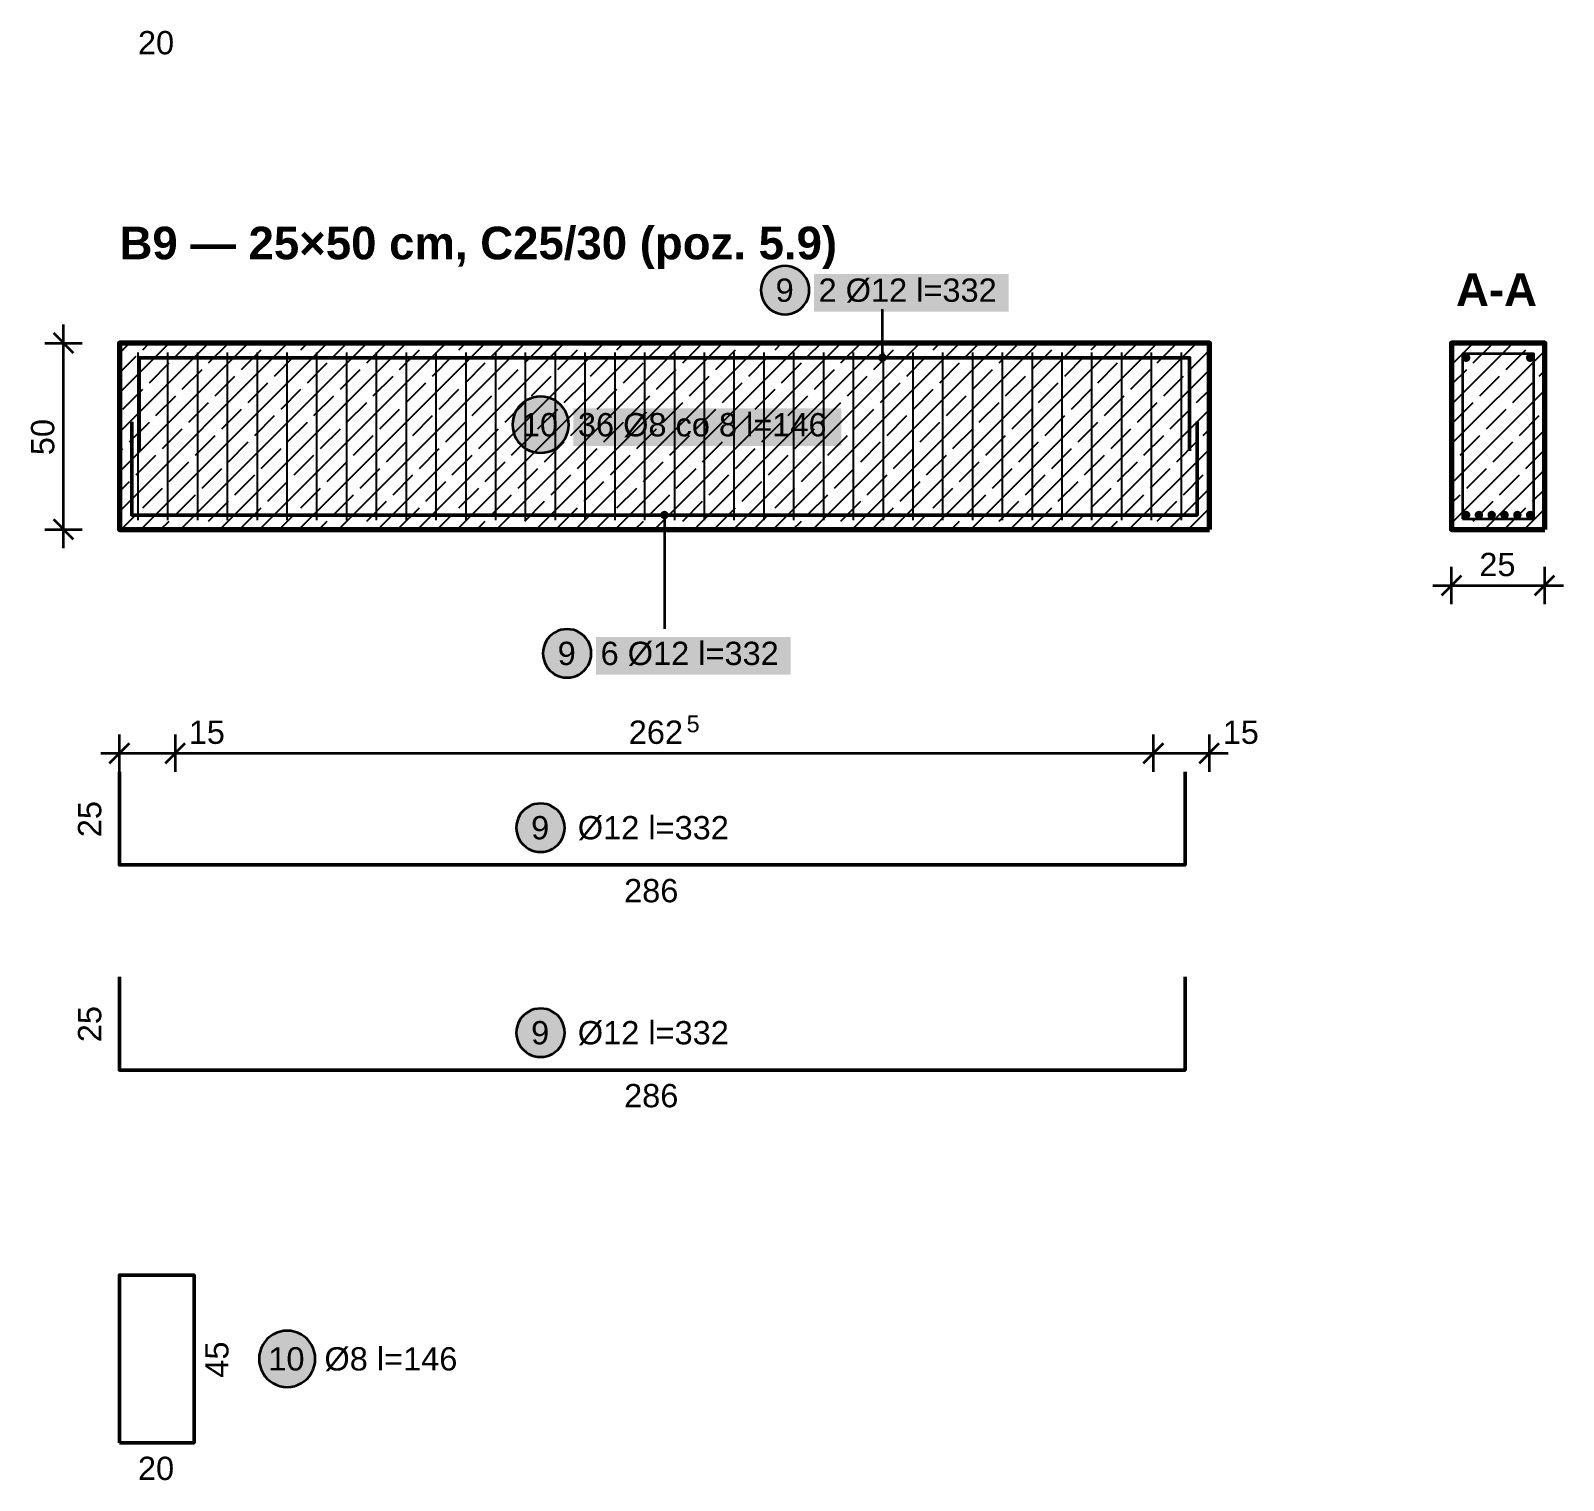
# Model space of a CAD drawing. Header units: metres. Extents: x 0.1 to 16.6, y -16.3 to -0.1.
# Drawn here: x 0.062 to 4.175, y -12.376 to -8.487 of the extents above; entities that cross this region are included whole.
import ezdxf

# ---------------------------------------------------------------- set-up
doc = ezdxf.new("R2010")
doc.units = ezdxf.units.M
for name, color, linetype, lineweight in [('A-KRESKOWANIE', 8, 'Continuous', 18), ('A-MASKA', 7, 'Continuous', 18), ('A-OPISY', 2, 'Continuous', 25), ('K-KONSTR', 7, 'Continuous', 50), ('K-WYMIARY', 1, 'Continuous', 25), ('K-ZBROJENIE', 1, 'Continuous', 100), ('K-ZBROJENIE-OPIS', 2, 'Continuous', 25)]:
    doc.layers.add(name, color=color, linetype=linetype, lineweight=lineweight)
doc.styles.add('PL_ARIAL', font='arial.ttf')
doc.styles.add('PL_ARIAL_B', font='arialbd.ttf')

msp = doc.modelspace()

# ---------------------------------------------------------------- hatches: boundary and pattern name
at = {"layer": 'A-MASKA', "true_color": 0xffffff}
for points in [[(2.1637, -9.2402), (2.6863, -9.2402), (2.6863, -9.139), (2.1637, -9.139)], [(1.5178, -9.6012), (2.2372, -9.6012), (2.2372, -9.5), (1.5178, -9.5)], [(1.5787, -10.2147), (2.1013, -10.2147), (2.1013, -10.1135), (1.5787, -10.1135)]]:
    msp.add_hatch(color=7, dxfattribs=at).paths.add_polyline_path(points)
at = {"layer": 'K-ZBROJENIE', "true_color": 0x000000}
for points in [[(3.9252, -9.364), (3.9252, -9.3651), (3.925, -9.3662), (3.9248, -9.3673), (3.9244, -9.3683), (3.9239, -9.3693), (3.9234, -9.3703), (3.9227, -9.3711), (3.922, -9.372), (3.9211, -9.3727), (3.9203, -9.3734), (3.9193, -9.3739), (3.9183, -9.3744), (3.9173, -9.3748), (3.9162, -9.375), (3.9151, -9.3752), (3.914, -9.3752), (3.9129, -9.3752), (3.9118, -9.375), (3.9107, -9.3748), (3.9097, -9.3744), (3.9087, -9.3739), (3.9077, -9.3734), (3.9069, -9.3727), (3.906, -9.372), (3.9053, -9.3711), (3.9046, -9.3703), (3.9041, -9.3693), (3.9036, -9.3683), (3.9032, -9.3673), (3.903, -9.3662), (3.9028, -9.3651), (3.9027, -9.364), (3.9028, -9.3629), (3.903, -9.3618), (3.9032, -9.3607), (3.9036, -9.3597), (3.9041, -9.3587), (3.9046, -9.3577), (3.9053, -9.3569), (3.906, -9.356), (3.9069, -9.3553), (3.9077, -9.3546), (3.9087, -9.3541), (3.9097, -9.3536), (3.9107, -9.3532), (3.9118, -9.353), (3.9129, -9.3528), (3.914, -9.3527), (3.9151, -9.3528), (3.9162, -9.353), (3.9173, -9.3532), (3.9183, -9.3536), (3.9193, -9.3541), (3.9203, -9.3546), (3.9211, -9.3553), (3.922, -9.356), (3.9227, -9.3569), (3.9234, -9.3577), (3.9239, -9.3587), (3.9244, -9.3597), (3.9248, -9.3607), (3.925, -9.3618), (3.9252, -9.3629)], [(4.0972, -9.364), (4.0972, -9.3651), (4.097, -9.3662), (4.0968, -9.3673), (4.0964, -9.3683), (4.0959, -9.3693), (4.0954, -9.3703), (4.0947, -9.3711), (4.094, -9.372), (4.0931, -9.3727), (4.0923, -9.3734), (4.0913, -9.3739), (4.0903, -9.3744), (4.0893, -9.3748), (4.0882, -9.375), (4.0871, -9.3752), (4.086, -9.3752), (4.0849, -9.3752), (4.0838, -9.375), (4.0827, -9.3748), (4.0817, -9.3744), (4.0807, -9.3739), (4.0797, -9.3734), (4.0789, -9.3727), (4.078, -9.372), (4.0773, -9.3711), (4.0766, -9.3703), (4.0761, -9.3693), (4.0756, -9.3683), (4.0752, -9.3673), (4.075, -9.3662), (4.0748, -9.3651), (4.0747, -9.364), (4.0748, -9.3629), (4.075, -9.3618), (4.0752, -9.3607), (4.0756, -9.3597), (4.0761, -9.3587), (4.0766, -9.3577), (4.0773, -9.3569), (4.078, -9.356), (4.0789, -9.3553), (4.0797, -9.3546), (4.0807, -9.3541), (4.0817, -9.3536), (4.0827, -9.3532), (4.0838, -9.353), (4.0849, -9.3528), (4.086, -9.3527), (4.0871, -9.3528), (4.0882, -9.353), (4.0893, -9.3532), (4.0903, -9.3536), (4.0913, -9.3541), (4.0923, -9.3546), (4.0931, -9.3553), (4.094, -9.356), (4.0947, -9.3569), (4.0954, -9.3577), (4.0959, -9.3587), (4.0964, -9.3597), (4.0968, -9.3607), (4.097, -9.3618), (4.0972, -9.3629)], [(3.9252, -9.786), (3.9252, -9.7871), (3.925, -9.7882), (3.9248, -9.7893), (3.9244, -9.7903), (3.9239, -9.7913), (3.9234, -9.7923), (3.9227, -9.7931), (3.922, -9.794), (3.9211, -9.7947), (3.9203, -9.7954), (3.9193, -9.7959), (3.9183, -9.7964), (3.9173, -9.7968), (3.9162, -9.797), (3.9151, -9.7972), (3.914, -9.7973), (3.9129, -9.7972), (3.9118, -9.797), (3.9107, -9.7968), (3.9097, -9.7964), (3.9087, -9.7959), (3.9077, -9.7954), (3.9069, -9.7947), (3.906, -9.794), (3.9053, -9.7931), (3.9046, -9.7923), (3.9041, -9.7913), (3.9036, -9.7903), (3.9032, -9.7893), (3.903, -9.7882), (3.9028, -9.7871), (3.9027, -9.786), (3.9028, -9.7849), (3.903, -9.7838), (3.9032, -9.7827), (3.9036, -9.7817), (3.9041, -9.7807), (3.9046, -9.7797), (3.9053, -9.7789), (3.906, -9.778), (3.9069, -9.7773), (3.9077, -9.7766), (3.9087, -9.7761), (3.9097, -9.7756), (3.9107, -9.7752), (3.9118, -9.775), (3.9129, -9.7748), (3.914, -9.7747), (3.9151, -9.7748), (3.9162, -9.775), (3.9173, -9.7752), (3.9183, -9.7756), (3.9193, -9.7761), (3.9203, -9.7766), (3.9211, -9.7773), (3.922, -9.778), (3.9227, -9.7789), (3.9234, -9.7797), (3.9239, -9.7807), (3.9244, -9.7817), (3.9248, -9.7827), (3.925, -9.7838), (3.9252, -9.7849)], [(3.9596, -9.786), (3.9596, -9.7871), (3.9594, -9.7882), (3.9592, -9.7893), (3.9588, -9.7903), (3.9583, -9.7913), (3.9578, -9.7923), (3.9571, -9.7931), (3.9564, -9.794), (3.9555, -9.7947), (3.9547, -9.7954), (3.9537, -9.7959), (3.9527, -9.7964), (3.9517, -9.7968), (3.9506, -9.797), (3.9495, -9.7972), (3.9484, -9.7973), (3.9473, -9.7972), (3.9462, -9.797), (3.9451, -9.7968), (3.9441, -9.7964), (3.9431, -9.7959), (3.9421, -9.7954), (3.9413, -9.7947), (3.9404, -9.794), (3.9397, -9.7931), (3.939, -9.7923), (3.9385, -9.7913), (3.938, -9.7903), (3.9376, -9.7893), (3.9374, -9.7882), (3.9372, -9.7871), (3.9371, -9.786), (3.9372, -9.7849), (3.9374, -9.7838), (3.9376, -9.7827), (3.938, -9.7817), (3.9385, -9.7807), (3.939, -9.7797), (3.9397, -9.7789), (3.9404, -9.778), (3.9413, -9.7773), (3.9421, -9.7766), (3.9431, -9.7761), (3.9441, -9.7756), (3.9451, -9.7752), (3.9462, -9.775), (3.9473, -9.7748), (3.9484, -9.7747), (3.9495, -9.7748), (3.9506, -9.775), (3.9517, -9.7752), (3.9527, -9.7756), (3.9537, -9.7761), (3.9547, -9.7766), (3.9555, -9.7773), (3.9564, -9.778), (3.9571, -9.7789), (3.9578, -9.7797), (3.9583, -9.7807), (3.9588, -9.7817), (3.9592, -9.7827), (3.9594, -9.7838), (3.9596, -9.7849)], [(3.994, -9.786), (3.994, -9.7871), (3.9938, -9.7882), (3.9936, -9.7893), (3.9932, -9.7903), (3.9927, -9.7913), (3.9922, -9.7923), (3.9915, -9.7931), (3.9908, -9.794), (3.9899, -9.7947), (3.9891, -9.7954), (3.9881, -9.7959), (3.9871, -9.7964), (3.9861, -9.7968), (3.985, -9.797), (3.9839, -9.7972), (3.9828, -9.7973), (3.9817, -9.7972), (3.9806, -9.797), (3.9795, -9.7968), (3.9785, -9.7964), (3.9775, -9.7959), (3.9765, -9.7954), (3.9757, -9.7947), (3.9748, -9.794), (3.9741, -9.7931), (3.9734, -9.7923), (3.9729, -9.7913), (3.9724, -9.7903), (3.972, -9.7893), (3.9718, -9.7882), (3.9716, -9.7871), (3.9715, -9.786), (3.9716, -9.7849), (3.9718, -9.7838), (3.972, -9.7827), (3.9724, -9.7817), (3.9729, -9.7807), (3.9734, -9.7797), (3.9741, -9.7789), (3.9748, -9.778), (3.9757, -9.7773), (3.9765, -9.7766), (3.9775, -9.7761), (3.9785, -9.7756), (3.9795, -9.7752), (3.9806, -9.775), (3.9817, -9.7748), (3.9828, -9.7747), (3.9839, -9.7748), (3.985, -9.775), (3.9861, -9.7752), (3.9871, -9.7756), (3.9881, -9.7761), (3.9891, -9.7766), (3.9899, -9.7773), (3.9908, -9.778), (3.9915, -9.7789), (3.9922, -9.7797), (3.9927, -9.7807), (3.9932, -9.7817), (3.9936, -9.7827), (3.9938, -9.7838), (3.994, -9.7849)], [(4.0285, -9.786), (4.0284, -9.7871), (4.0282, -9.7882), (4.028, -9.7893), (4.0276, -9.7903), (4.0271, -9.7913), (4.0266, -9.7923), (4.0259, -9.7931), (4.0252, -9.794), (4.0243, -9.7947), (4.0235, -9.7954), (4.0225, -9.7959), (4.0215, -9.7964), (4.0205, -9.7968), (4.0194, -9.797), (4.0183, -9.7972), (4.0172, -9.7973), (4.0161, -9.7972), (4.015, -9.797), (4.0139, -9.7968), (4.0129, -9.7964), (4.0119, -9.7959), (4.0109, -9.7954), (4.0101, -9.7947), (4.0092, -9.794), (4.0085, -9.7931), (4.0078, -9.7923), (4.0073, -9.7913), (4.0068, -9.7903), (4.0064, -9.7893), (4.0062, -9.7882), (4.006, -9.7871), (4.0059, -9.786), (4.006, -9.7849), (4.0062, -9.7838), (4.0064, -9.7827), (4.0068, -9.7817), (4.0073, -9.7807), (4.0078, -9.7797), (4.0085, -9.7789), (4.0092, -9.778), (4.0101, -9.7773), (4.0109, -9.7766), (4.0119, -9.7761), (4.0129, -9.7756), (4.0139, -9.7752), (4.015, -9.775), (4.0161, -9.7748), (4.0172, -9.7747), (4.0183, -9.7748), (4.0194, -9.775), (4.0205, -9.7752), (4.0215, -9.7756), (4.0225, -9.7761), (4.0235, -9.7766), (4.0243, -9.7773), (4.0252, -9.778), (4.0259, -9.7789), (4.0266, -9.7797), (4.0271, -9.7807), (4.0276, -9.7817), (4.028, -9.7827), (4.0282, -9.7838), (4.0284, -9.7849)], [(4.0629, -9.786), (4.0628, -9.7871), (4.0626, -9.7882), (4.0624, -9.7893), (4.062, -9.7903), (4.0615, -9.7913), (4.061, -9.7923), (4.0603, -9.7931), (4.0596, -9.794), (4.0587, -9.7947), (4.0579, -9.7954), (4.0569, -9.7959), (4.0559, -9.7964), (4.0549, -9.7968), (4.0538, -9.797), (4.0527, -9.7972), (4.0516, -9.7973), (4.0505, -9.7972), (4.0494, -9.797), (4.0483, -9.7968), (4.0473, -9.7964), (4.0463, -9.7959), (4.0453, -9.7954), (4.0445, -9.7947), (4.0436, -9.794), (4.0429, -9.7931), (4.0422, -9.7923), (4.0417, -9.7913), (4.0412, -9.7903), (4.0408, -9.7893), (4.0406, -9.7882), (4.0404, -9.7871), (4.0403, -9.786), (4.0404, -9.7849), (4.0406, -9.7838), (4.0408, -9.7827), (4.0412, -9.7817), (4.0417, -9.7807), (4.0422, -9.7797), (4.0429, -9.7789), (4.0436, -9.778), (4.0445, -9.7773), (4.0453, -9.7766), (4.0463, -9.7761), (4.0473, -9.7756), (4.0483, -9.7752), (4.0494, -9.775), (4.0505, -9.7748), (4.0516, -9.7747), (4.0527, -9.7748), (4.0538, -9.775), (4.0549, -9.7752), (4.0559, -9.7756), (4.0569, -9.7761), (4.0579, -9.7766), (4.0587, -9.7773), (4.0596, -9.778), (4.0603, -9.7789), (4.061, -9.7797), (4.0615, -9.7807), (4.062, -9.7817), (4.0624, -9.7827), (4.0626, -9.7838), (4.0628, -9.7849)], [(4.0972, -9.786), (4.0972, -9.7871), (4.097, -9.7882), (4.0968, -9.7893), (4.0964, -9.7903), (4.0959, -9.7913), (4.0954, -9.7923), (4.0947, -9.7931), (4.094, -9.794), (4.0931, -9.7947), (4.0923, -9.7954), (4.0913, -9.7959), (4.0903, -9.7964), (4.0893, -9.7968), (4.0882, -9.797), (4.0871, -9.7972), (4.086, -9.7973), (4.0849, -9.7972), (4.0838, -9.797), (4.0827, -9.7968), (4.0817, -9.7964), (4.0807, -9.7959), (4.0797, -9.7954), (4.0789, -9.7947), (4.078, -9.794), (4.0773, -9.7931), (4.0766, -9.7923), (4.0761, -9.7913), (4.0756, -9.7903), (4.0752, -9.7893), (4.075, -9.7882), (4.0748, -9.7871), (4.0747, -9.786), (4.0748, -9.7849), (4.075, -9.7838), (4.0752, -9.7827), (4.0756, -9.7817), (4.0761, -9.7807), (4.0766, -9.7797), (4.0773, -9.7789), (4.078, -9.778), (4.0789, -9.7773), (4.0797, -9.7766), (4.0807, -9.7761), (4.0817, -9.7756), (4.0827, -9.7752), (4.0838, -9.775), (4.0849, -9.7748), (4.086, -9.7747), (4.0871, -9.7748), (4.0882, -9.775), (4.0893, -9.7752), (4.0903, -9.7756), (4.0913, -9.7761), (4.0923, -9.7766), (4.0931, -9.7773), (4.094, -9.778), (4.0947, -9.7789), (4.0954, -9.7797), (4.0959, -9.7807), (4.0964, -9.7817), (4.0968, -9.7827), (4.097, -9.7838), (4.0972, -9.7849)]]:
    msp.add_hatch(color=7, dxfattribs=at).paths.add_polyline_path(points)
at = {"layer": 'K-ZBROJENIE-OPIS', "true_color": 0xffffff}
for points in [[(2.1512, -9.1827), (2.1507, -9.1743), (2.149, -9.1659), (2.1463, -9.1579), (2.1425, -9.1502), (2.1378, -9.1432), (2.1322, -9.1368), (2.1258, -9.1312), (2.1187, -9.1265), (2.1111, -9.1227), (2.1031, -9.12), (2.0947, -9.1183), (2.0862, -9.1177), (2.0778, -9.1183), (2.0694, -9.12), (2.0614, -9.1227), (2.0537, -9.1265), (2.0467, -9.1312), (2.0403, -9.1368), (2.0347, -9.1432), (2.03, -9.1502), (2.0262, -9.1579), (2.0235, -9.1659), (2.0218, -9.1743), (2.0212, -9.1827), (2.0218, -9.1912), (2.0235, -9.1996), (2.0262, -9.2076), (2.03, -9.2152), (2.0347, -9.2223), (2.0403, -9.2287), (2.0467, -9.2343), (2.0537, -9.239), (2.0614, -9.2428), (2.0694, -9.2455), (2.0778, -9.2472), (2.0862, -9.2477), (2.0947, -9.2472), (2.1031, -9.2455), (2.1111, -9.2428), (2.1187, -9.239), (2.1258, -9.2343), (2.1322, -9.2287), (2.1378, -9.2223), (2.1425, -9.2152), (2.1463, -9.2076), (2.149, -9.1996), (2.1507, -9.1912)], [(1.5058, -9.5437), (1.5052, -9.5339), (1.5032, -9.5242), (1.5001, -9.5148), (1.4957, -9.506), (1.4902, -9.4978), (1.4837, -9.4903), (1.4763, -9.4838), (1.468, -9.4783), (1.4592, -9.474), (1.4498, -9.4708), (1.4401, -9.4689), (1.4303, -9.4682), (1.4204, -9.4689), (1.4107, -9.4708), (1.4014, -9.474), (1.3925, -9.4783), (1.3843, -9.4838), (1.3769, -9.4903), (1.3704, -9.4978), (1.3649, -9.506), (1.3605, -9.5148), (1.3573, -9.5242), (1.3554, -9.5339), (1.3548, -9.5437), (1.3554, -9.5536), (1.3573, -9.5633), (1.3605, -9.5727), (1.3649, -9.5815), (1.3704, -9.5897), (1.3769, -9.5972), (1.3843, -9.6037), (1.3925, -9.6092), (1.4014, -9.6135), (1.4107, -9.6167), (1.4204, -9.6186), (1.4303, -9.6193), (1.4401, -9.6186), (1.4498, -9.6167), (1.4592, -9.6135), (1.468, -9.6092), (1.4763, -9.6037), (1.4837, -9.5972), (1.4902, -9.5897), (1.4957, -9.5815), (1.5001, -9.5727), (1.5032, -9.5633), (1.5052, -9.5536)], [(1.5662, -10.1572), (1.5657, -10.1488), (1.564, -10.1404), (1.5613, -10.1324), (1.5575, -10.1247), (1.5528, -10.1177), (1.5472, -10.1113), (1.5408, -10.1057), (1.5337, -10.101), (1.5261, -10.0972), (1.5181, -10.0945), (1.5097, -10.0928), (1.5012, -10.0922), (1.4928, -10.0928), (1.4844, -10.0945), (1.4764, -10.0972), (1.4687, -10.101), (1.4617, -10.1057), (1.4553, -10.1113), (1.4497, -10.1177), (1.445, -10.1247), (1.4412, -10.1324), (1.4385, -10.1404), (1.4368, -10.1488), (1.4362, -10.1572), (1.4368, -10.1657), (1.4385, -10.1741), (1.4412, -10.1821), (1.445, -10.1898), (1.4497, -10.1968), (1.4553, -10.2032), (1.4617, -10.2088), (1.4687, -10.2135), (1.4764, -10.2173), (1.4844, -10.22), (1.4928, -10.2217), (1.5012, -10.2222), (1.5097, -10.2217), (1.5181, -10.22), (1.5261, -10.2173), (1.5337, -10.2135), (1.5408, -10.2088), (1.5472, -10.2032), (1.5528, -10.1968), (1.5575, -10.1898), (1.5613, -10.1821), (1.564, -10.1741), (1.5657, -10.1657)], [(1.495, -10.625), (1.4944, -10.6165), (1.4928, -10.6082), (1.4901, -10.6001), (1.4863, -10.5925), (1.4816, -10.5854), (1.476, -10.579), (1.4696, -10.5734), (1.4625, -10.5687), (1.4549, -10.5649), (1.4468, -10.5622), (1.4385, -10.5606), (1.43, -10.56), (1.4215, -10.5606), (1.4132, -10.5622), (1.4051, -10.5649), (1.3975, -10.5687), (1.3904, -10.5734), (1.384, -10.579), (1.3784, -10.5854), (1.3737, -10.5925), (1.3699, -10.6001), (1.3672, -10.6082), (1.3656, -10.6165), (1.365, -10.625), (1.3656, -10.6335), (1.3672, -10.6418), (1.3699, -10.6499), (1.3737, -10.6575), (1.3784, -10.6646), (1.384, -10.671), (1.3904, -10.6766), (1.3975, -10.6813), (1.4051, -10.6851), (1.4132, -10.6878), (1.4215, -10.6894), (1.43, -10.69), (1.4385, -10.6894), (1.4468, -10.6878), (1.4549, -10.6851), (1.4625, -10.6813), (1.4696, -10.6766), (1.476, -10.671), (1.4816, -10.6646), (1.4863, -10.6575), (1.4901, -10.6499), (1.4928, -10.6418), (1.4944, -10.6335)], [(1.495, -11.175), (1.4944, -11.1665), (1.4928, -11.1582), (1.4901, -11.1501), (1.4863, -11.1425), (1.4816, -11.1354), (1.476, -11.129), (1.4696, -11.1234), (1.4625, -11.1187), (1.4549, -11.1149), (1.4468, -11.1122), (1.4385, -11.1106), (1.43, -11.11), (1.4215, -11.1106), (1.4132, -11.1122), (1.4051, -11.1149), (1.3975, -11.1187), (1.3904, -11.1234), (1.384, -11.129), (1.3784, -11.1354), (1.3737, -11.1425), (1.3699, -11.1501), (1.3672, -11.1582), (1.3656, -11.1665), (1.365, -11.175), (1.3656, -11.1835), (1.3672, -11.1918), (1.3699, -11.1999), (1.3737, -11.2075), (1.3784, -11.2146), (1.384, -11.221), (1.3904, -11.2266), (1.3975, -11.2313), (1.4051, -11.2351), (1.4132, -11.2378), (1.4215, -11.2394), (1.43, -11.24), (1.4385, -11.2394), (1.4468, -11.2378), (1.4549, -11.2351), (1.4625, -11.2313), (1.4696, -11.2266), (1.476, -11.221), (1.4816, -11.2146), (1.4863, -11.2075), (1.4901, -11.1999), (1.4928, -11.1918), (1.4944, -11.1835)], [(0.8255, -12.05), (0.8249, -12.0401), (0.8229, -12.0305), (0.8198, -12.0211), (0.8154, -12.0122), (0.8099, -12.004), (0.8034, -11.9966), (0.796, -11.9901), (0.7878, -11.9846), (0.7789, -11.9802), (0.7695, -11.9771), (0.7599, -11.9751), (0.75, -11.9745), (0.7401, -11.9751), (0.7305, -11.9771), (0.7211, -11.9802), (0.7122, -11.9846), (0.704, -11.9901), (0.6966, -11.9966), (0.6901, -12.004), (0.6846, -12.0122), (0.6802, -12.0211), (0.6771, -12.0305), (0.6751, -12.0401), (0.6745, -12.05), (0.6751, -12.0599), (0.6771, -12.0695), (0.6802, -12.0789), (0.6846, -12.0878), (0.6901, -12.096), (0.6966, -12.1034), (0.704, -12.1099), (0.7122, -12.1154), (0.7211, -12.1198), (0.7305, -12.1229), (0.7401, -12.1249), (0.75, -12.1255), (0.7599, -12.1249), (0.7695, -12.1229), (0.7789, -12.1198), (0.7878, -12.1154), (0.796, -12.1099), (0.8034, -12.1034), (0.8099, -12.096), (0.8154, -12.0878), (0.8198, -12.0789), (0.8229, -12.0695), (0.8249, -12.0599)]]:
    msp.add_hatch(color=7, dxfattribs=at).paths.add_polyline_path(points)
at = {"layer": 'K-ZBROJENIE-OPIS', "true_color": 0x000000}
for points in [[(2.3588, -9.364), (2.3584, -9.3611), (2.3572, -9.3584), (2.3555, -9.356), (2.3531, -9.3543), (2.3504, -9.3531), (2.3475, -9.3527), (2.3446, -9.3531), (2.3419, -9.3543), (2.3395, -9.356), (2.3378, -9.3584), (2.3366, -9.3611), (2.3363, -9.364), (2.3366, -9.3669), (2.3378, -9.3696), (2.3395, -9.372), (2.3419, -9.3737), (2.3446, -9.3749), (2.3475, -9.3752), (2.3504, -9.3749), (2.3531, -9.3737), (2.3555, -9.372), (2.3572, -9.3696), (2.3584, -9.3669)], [(1.7738, -9.786), (1.7734, -9.7831), (1.7722, -9.7804), (1.7705, -9.778), (1.7681, -9.7763), (1.7654, -9.7751), (1.7625, -9.7747), (1.7596, -9.7751), (1.7569, -9.7763), (1.7545, -9.778), (1.7528, -9.7804), (1.7516, -9.7831), (1.7513, -9.786), (1.7516, -9.7889), (1.7528, -9.7916), (1.7545, -9.794), (1.7569, -9.7957), (1.7596, -9.7969), (1.7625, -9.7973), (1.7654, -9.7969), (1.7681, -9.7957), (1.7705, -9.794), (1.7722, -9.7916), (1.7734, -9.7889)]]:
    msp.add_hatch(color=7, dxfattribs=at).paths.add_polyline_path(points)

# ---------------------------------------------------------------- linework, layer by layer
at = {"layer": 'A-KRESKOWANIE', "lineweight": 25, "ltscale": 0.025}
for points in [[(0.3, -9.7763), (0.7513, -9.325)], [(0.3, -9.6702), (0.6452, -9.325)], [(0.3, -9.5641), (0.5391, -9.325)], [(0.3, -9.4581), (0.4331, -9.325)], [(0.3, -9.352), (0.327, -9.325)], [(0.3573, -9.825), (0.8573, -9.325)], [(0.3624, -9.3426), (0.38, -9.325)], [(0.4508, -9.3603), (0.4861, -9.325)], [(0.4634, -9.825), (0.9634, -9.325)], [(0.5392, -9.378), (0.5922, -9.325)], [(0.5695, -9.825), (1.0695, -9.325)], [(0.6755, -9.825), (1.1755, -9.325)], [(0.7816, -9.825), (1.2816, -9.325)], [(0.7867, -9.3426), (0.8043, -9.325)], [(0.875, -9.3603), (0.9104, -9.325)], [(0.8877, -9.825), (1.3877, -9.325)], [(0.9634, -9.378), (1.0164, -9.325)], [(0.9937, -9.825), (1.4937, -9.325)], [(1.0998, -9.825), (1.5998, -9.325)], [(1.2059, -9.825), (1.7059, -9.325)], [(1.2109, -9.3426), (1.2286, -9.325)], [(1.2993, -9.3603), (1.3346, -9.325)], [(1.3119, -9.825), (1.8119, -9.325)], [(1.3877, -9.378), (1.4407, -9.325)], [(1.418, -9.825), (1.918, -9.325)], [(1.5241, -9.825), (2.0241, -9.325)], [(1.6301, -9.825), (2.1301, -9.325)], [(1.6352, -9.3426), (1.6528, -9.325)], [(1.7236, -9.3603), (1.7589, -9.325)], [(1.7362, -9.825), (2.2362, -9.325)], [(1.812, -9.378), (1.865, -9.325)], [(1.8423, -9.825), (2.3423, -9.325)], [(1.9483, -9.825), (2.4483, -9.325)], [(2.0544, -9.825), (2.5544, -9.325)], [(2.0594, -9.3426), (2.0771, -9.325)], [(2.1478, -9.3603), (2.1832, -9.325)], [(2.1605, -9.825), (2.6605, -9.325)], [(2.2362, -9.378), (2.2892, -9.325)], [(2.2665, -9.825), (2.7665, -9.325)], [(2.3726, -9.825), (2.8726, -9.325)], [(2.4787, -9.825), (2.9787, -9.325)], [(2.4837, -9.3426), (2.5014, -9.325)], [(2.5721, -9.3603), (2.6074, -9.325)], [(2.5847, -9.825), (3.0847, -9.325)], [(2.6605, -9.378), (2.7135, -9.325)], [(2.6908, -9.825), (3.1908, -9.325)], [(2.908, -9.3426), (2.9256, -9.325)], [(2.9964, -9.3603), (3.0317, -9.325)], [(3.0848, -9.378), (3.1378, -9.325)], [(3.875, -9.4893), (4.0393, -9.325)], [(3.875, -9.3833), (3.9333, -9.325)], [(3.875, -9.3302), (3.8802, -9.325)], [(3.9333, -9.378), (3.9863, -9.325)], [(0.3, -9.405), (0.3447, -9.3603)], [(0.3801, -9.431), (0.4331, -9.378)], [(0.6276, -9.3957), (0.6806, -9.3426)], [(0.7159, -9.4134), (0.769, -9.3603)], [(0.8043, -9.431), (0.8574, -9.378)], [(1.0518, -9.3957), (1.1049, -9.3426)], [(1.1402, -9.4134), (1.1932, -9.3603)], [(1.2286, -9.431), (1.2816, -9.378)], [(1.4761, -9.3957), (1.5291, -9.3426)], [(1.5645, -9.4134), (1.6175, -9.3603)], [(1.6529, -9.431), (1.7059, -9.378)], [(1.9003, -9.3957), (1.9534, -9.3426)], [(1.9887, -9.4134), (2.0418, -9.3603)], [(2.0771, -9.431), (2.1302, -9.378)], [(2.3246, -9.3957), (2.3776, -9.3426)], [(2.413, -9.4134), (2.466, -9.3603)], [(2.5014, -9.431), (2.5544, -9.378)], [(2.7489, -9.3957), (2.8019, -9.3426)], [(2.8373, -9.4134), (2.8903, -9.3603)], [(2.9257, -9.431), (2.9787, -9.378)], [(3.1731, -9.3957), (3.225, -9.3438)], [(3.875, -9.5954), (4.125, -9.3454)], [(4.0217, -9.3957), (4.0747, -9.3426)], [(0.4685, -9.4487), (0.5215, -9.3957)], [(0.5568, -9.4664), (0.6099, -9.4134)], [(0.8927, -9.4487), (0.9458, -9.3957)], [(0.9811, -9.4664), (1.0341, -9.4134)], [(1.317, -9.4487), (1.37, -9.3957)], [(1.4054, -9.4664), (1.4584, -9.4134)], [(1.7413, -9.4487), (1.7943, -9.3957)], [(1.8296, -9.4664), (1.8827, -9.4134)], [(2.1655, -9.4487), (2.2185, -9.3957)], [(2.2539, -9.4664), (2.3069, -9.4134)], [(2.5898, -9.4487), (2.6428, -9.3957)], [(2.6782, -9.4664), (2.7312, -9.4134)], [(2.7969, -9.825), (3.225, -9.3969)], [(3.014, -9.4487), (3.0671, -9.3957)], [(3.1024, -9.4664), (3.1555, -9.4134)], [(3.875, -9.4363), (3.9156, -9.3957)], [(3.951, -9.4664), (4.004, -9.4134)], [(4.1101, -9.4134), (4.125, -9.3984)], [(0.3094, -9.5017), (0.3624, -9.4487)], [(0.6452, -9.4841), (0.6983, -9.431)], [(0.7336, -9.5017), (0.7867, -9.4487)], [(1.0695, -9.4841), (1.1225, -9.431)], [(1.1579, -9.5017), (1.2109, -9.4487)], [(1.4938, -9.4841), (1.5468, -9.431)], [(1.5822, -9.5017), (1.6352, -9.4487)], [(1.918, -9.4841), (1.9711, -9.431)], [(2.0064, -9.5017), (2.0594, -9.4487)], [(2.3423, -9.4841), (2.3953, -9.431)], [(2.4307, -9.5017), (2.4837, -9.4487)], [(2.7666, -9.4841), (2.8196, -9.431)], [(2.8549, -9.5017), (2.908, -9.4487)], [(3.1908, -9.4841), (3.225, -9.4499)], [(3.875, -9.7015), (4.125, -9.4515)], [(4.0393, -9.4841), (4.0924, -9.431)], [(0.3977, -9.5194), (0.4508, -9.4664)], [(0.4861, -9.5371), (0.5392, -9.4841)], [(0.5745, -9.5548), (0.6276, -9.5017)], [(0.822, -9.5194), (0.875, -9.4664)], [(0.9104, -9.5371), (0.9634, -9.4841)], [(0.9988, -9.5548), (1.0518, -9.5017)], [(1.2463, -9.5194), (1.2993, -9.4664)], [(1.3347, -9.5371), (1.3877, -9.4841)], [(1.4231, -9.5548), (1.4761, -9.5017)], [(1.6705, -9.5194), (1.7236, -9.4664)], [(1.7589, -9.5371), (1.812, -9.4841)], [(1.8473, -9.5548), (1.9003, -9.5017)], [(2.0948, -9.5194), (2.1478, -9.4664)], [(2.1832, -9.5371), (2.2362, -9.4841)], [(2.2716, -9.5548), (2.3246, -9.5017)], [(2.5191, -9.5194), (2.5721, -9.4664)], [(2.6075, -9.5371), (2.6605, -9.4841)], [(2.6958, -9.5548), (2.7489, -9.5017)], [(2.9433, -9.5194), (2.9964, -9.4664)], [(3.0317, -9.5371), (3.0848, -9.4841)], [(3.1201, -9.5548), (3.1731, -9.5017)], [(3.8802, -9.5371), (3.9333, -9.4841)], [(3.9686, -9.5548), (4.0217, -9.5017)], [(0.327, -9.5901), (0.3801, -9.5371)], [(0.6629, -9.5725), (0.7159, -9.5194)], [(0.7513, -9.5901), (0.8043, -9.5371)], [(1.0872, -9.5725), (1.1402, -9.5194)], [(1.1756, -9.5901), (1.2286, -9.5371)], [(1.5114, -9.5725), (1.5645, -9.5194)], [(1.5998, -9.5901), (1.6529, -9.5371)], [(1.9357, -9.5725), (1.9887, -9.5194)], [(2.0241, -9.5901), (2.0771, -9.5371)], [(2.36, -9.5725), (2.413, -9.5194)], [(2.4484, -9.5901), (2.5014, -9.5371)], [(2.7842, -9.5725), (2.8373, -9.5194)], [(2.8726, -9.5901), (2.9257, -9.5371)], [(2.9029, -9.825), (3.225, -9.5029)], [(4.057, -9.5725), (4.1101, -9.5194)], [(0.4154, -9.6078), (0.4685, -9.5548)], [(0.5038, -9.6255), (0.5568, -9.5725)], [(0.8397, -9.6078), (0.8927, -9.5548)], [(0.9281, -9.6255), (0.9811, -9.5725)], [(1.264, -9.6078), (1.317, -9.5548)], [(1.3523, -9.6255), (1.4054, -9.5725)], [(1.6882, -9.6078), (1.7413, -9.5548)], [(1.7766, -9.6255), (1.8296, -9.5725)], [(2.1125, -9.6078), (2.1655, -9.5548)], [(2.2009, -9.6255), (2.2539, -9.5725)], [(2.5367, -9.6078), (2.5898, -9.5548)], [(2.6251, -9.6255), (2.6782, -9.5725)], [(2.961, -9.6078), (3.014, -9.5548)], [(3.0494, -9.6255), (3.1024, -9.5725)], [(3.2085, -9.5725), (3.225, -9.556)], [(3.875, -9.8075), (4.125, -9.5575)], [(3.8979, -9.6255), (3.951, -9.5725)], [(0.3, -9.6172), (0.3094, -9.6078)], [(0.5922, -9.6432), (0.6452, -9.5901)], [(0.6806, -9.6608), (0.7336, -9.6078)], [(1.0165, -9.6432), (1.0695, -9.5901)], [(1.1049, -9.6608), (1.1579, -9.6078)], [(1.4407, -9.6432), (1.4938, -9.5901)], [(1.5291, -9.6608), (1.5822, -9.6078)], [(1.865, -9.6432), (1.918, -9.5901)], [(1.9534, -9.6608), (2.0064, -9.6078)], [(2.2893, -9.6432), (2.3423, -9.5901)], [(2.3776, -9.6608), (2.4307, -9.6078)], [(2.7135, -9.6432), (2.7666, -9.5901)], [(2.8019, -9.6608), (2.8549, -9.6078)], [(3.009, -9.825), (3.225, -9.609)], [(3.1378, -9.6432), (3.1908, -9.5901)], [(3.9863, -9.6432), (4.0393, -9.5901)], [(4.0747, -9.6608), (4.125, -9.6105)], [(0.3447, -9.6785), (0.3977, -9.6255)], [(0.4331, -9.6962), (0.4861, -9.6432)], [(0.5215, -9.7139), (0.5745, -9.6608)], [(0.769, -9.6785), (0.822, -9.6255)], [(0.8574, -9.6962), (0.9104, -9.6432)], [(0.9458, -9.7139), (0.9988, -9.6608)], [(1.1932, -9.6785), (1.2463, -9.6255)], [(1.2816, -9.6962), (1.3347, -9.6432)], [(1.37, -9.7139), (1.4231, -9.6608)], [(1.6175, -9.6785), (1.6705, -9.6255)], [(1.7059, -9.6962), (1.7589, -9.6432)], [(1.7943, -9.7139), (1.8473, -9.6608)], [(2.0418, -9.6785), (2.0948, -9.6255)], [(2.1302, -9.6962), (2.1832, -9.6432)], [(2.2185, -9.7139), (2.2716, -9.6608)], [(2.466, -9.6785), (2.5191, -9.6255)], [(2.5544, -9.6962), (2.6075, -9.6432)], [(2.6428, -9.7139), (2.6958, -9.6608)], [(2.8903, -9.6785), (2.9433, -9.6255)], [(2.9787, -9.6962), (3.0317, -9.6432)], [(3.0671, -9.7139), (3.1201, -9.6608)], [(3.875, -9.6484), (3.8802, -9.6432)], [(3.9156, -9.7139), (3.9686, -9.6608)], [(3.9636, -9.825), (4.125, -9.6636)], [(0.3, -9.7232), (0.327, -9.6962)], [(0.6099, -9.7316), (0.6629, -9.6785)], [(0.6983, -9.7492), (0.7513, -9.6962)], [(1.0341, -9.7316), (1.0872, -9.6785)], [(1.1225, -9.7492), (1.1756, -9.6962)], [(1.4584, -9.7316), (1.5114, -9.6785)], [(1.5468, -9.7492), (1.5998, -9.6962)], [(1.8827, -9.7316), (1.9357, -9.6785)], [(1.9711, -9.7492), (2.0241, -9.6962)], [(2.3069, -9.7316), (2.36, -9.6785)], [(2.3953, -9.7492), (2.4484, -9.6962)], [(2.7312, -9.7316), (2.7842, -9.6785)], [(2.8196, -9.7492), (2.8726, -9.6962)], [(3.1555, -9.7316), (3.2085, -9.6785)], [(4.004, -9.7316), (4.057, -9.6785)], [(0.3624, -9.7669), (0.4154, -9.7139)], [(0.4508, -9.7846), (0.5038, -9.7316)], [(0.7867, -9.7669), (0.8397, -9.7139)], [(0.875, -9.7846), (0.9281, -9.7316)], [(1.2109, -9.7669), (1.264, -9.7139)], [(1.2993, -9.7846), (1.3523, -9.7316)], [(1.6352, -9.7669), (1.6882, -9.7139)], [(1.7236, -9.7846), (1.7766, -9.7316)], [(2.0594, -9.7669), (2.1125, -9.7139)], [(2.1478, -9.7846), (2.2009, -9.7316)], [(2.4837, -9.7669), (2.5367, -9.7139)], [(2.5721, -9.7846), (2.6251, -9.7316)], [(2.908, -9.7669), (2.961, -9.7139)], [(2.9964, -9.7846), (3.0494, -9.7316)], [(3.1151, -9.825), (3.225, -9.7151)], [(3.875, -9.7545), (3.8979, -9.7316)], [(4.0924, -9.7492), (4.125, -9.7166)], [(0.3043, -9.825), (0.3447, -9.7846)], [(0.5392, -9.8023), (0.5922, -9.7492)], [(0.6276, -9.8199), (0.6806, -9.7669)], [(0.7286, -9.825), (0.769, -9.7846)], [(0.9634, -9.8023), (1.0165, -9.7492)], [(1.0518, -9.8199), (1.1049, -9.7669)], [(1.1528, -9.825), (1.1932, -9.7846)], [(1.3877, -9.8023), (1.4407, -9.7492)], [(1.4761, -9.8199), (1.5291, -9.7669)], [(1.5771, -9.825), (1.6175, -9.7846)], [(1.812, -9.8023), (1.865, -9.7492)], [(1.9003, -9.8199), (1.9534, -9.7669)], [(2.0014, -9.825), (2.0418, -9.7846)], [(2.2362, -9.8023), (2.2893, -9.7492)], [(2.3246, -9.8199), (2.3776, -9.7669)], [(2.4256, -9.825), (2.466, -9.7846)], [(2.6605, -9.8023), (2.7135, -9.7492)], [(2.7489, -9.8199), (2.8019, -9.7669)], [(2.8499, -9.825), (2.8903, -9.7846)], [(3.0848, -9.8023), (3.1378, -9.7492)], [(3.1731, -9.8199), (3.225, -9.7681)], [(3.9333, -9.8023), (3.9863, -9.7492)], [(4.0217, -9.8199), (4.0747, -9.7669)], [(4.0696, -9.825), (4.125, -9.7696)], [(0.4104, -9.825), (0.4331, -9.8023)], [(0.5164, -9.825), (0.5215, -9.8199)], [(0.8346, -9.825), (0.8574, -9.8023)], [(0.9407, -9.825), (0.9458, -9.8199)], [(1.2589, -9.825), (1.2816, -9.8023)], [(1.365, -9.825), (1.37, -9.8199)], [(1.6832, -9.825), (1.7059, -9.8023)], [(1.7892, -9.825), (1.7943, -9.8199)], [(2.1074, -9.825), (2.1302, -9.8023)], [(2.2135, -9.825), (2.2185, -9.8199)], [(2.5317, -9.825), (2.5544, -9.8023)], [(2.6378, -9.825), (2.6428, -9.8199)], [(2.956, -9.825), (2.9787, -9.8023)], [(3.062, -9.825), (3.0671, -9.8199)], [(3.2211, -9.825), (3.225, -9.8211)], [(3.9105, -9.825), (3.9156, -9.8199)], [(4.1227, -9.825), (4.125, -9.8227)]]:
    msp.add_lwpolyline(points, dxfattribs=at)
at = {"layer": 'K-KONSTR', "lineweight": 70, "ltscale": 0.025}
for points in [[(3.225, -9.825), (3.225, -9.325), (0.3, -9.325), (0.3, -9.825)], [(4.125, -9.825), (4.125, -9.325), (3.875, -9.325), (3.875, -9.825)]]:
    msp.add_lwpolyline(points, close=True, dxfattribs=at)
at = {"layer": 'K-WYMIARY', "lineweight": 35, "ltscale": 0.025}
for points in [[(0.15, -9.875), (0.15, -9.275)], [(0.1, -9.325), (0.2, -9.325)], [(0.1765, -9.3515), (0.1235, -9.2985)], [(0.1, -9.825), (0.2, -9.825)], [(0.1765, -9.8515), (0.1235, -9.7985)], [(3.8485, -10.0015), (3.9015, -9.9485)], [(3.875, -10.025), (3.875, -9.925)], [(4.0985, -10.0015), (4.1515, -9.9485)], [(4.125, -10.025), (4.125, -9.925)], [(3.825, -9.975), (4.175, -9.975)], [(0.2735, -10.4515), (0.3265, -10.3985)], [(0.3, -10.475), (0.3, -10.375)], [(0.4235, -10.4515), (0.4765, -10.3985)], [(0.45, -10.475), (0.45, -10.375)], [(3.0485, -10.4515), (3.1015, -10.3985)], [(3.075, -10.475), (3.075, -10.375)], [(3.1985, -10.4515), (3.2515, -10.3985)], [(3.225, -10.475), (3.225, -10.375)], [(0.25, -10.425), (3.275, -10.425)]]:
    msp.add_lwpolyline(points, dxfattribs=at)
at = {"layer": 'K-ZBROJENIE', "lineweight": 25, "ltscale": 0.025}
for points in [[(0.35, -9.8), (0.35, -9.35)], [(0.43, -9.8), (0.43, -9.35)], [(0.51, -9.8), (0.51, -9.35)], [(0.59, -9.8), (0.59, -9.35)], [(0.67, -9.8), (0.67, -9.35)], [(0.75, -9.8), (0.75, -9.35)], [(0.83, -9.8), (0.83, -9.35)], [(0.91, -9.8), (0.91, -9.35)], [(0.99, -9.8), (0.99, -9.35)], [(1.07, -9.8), (1.07, -9.35)], [(1.15, -9.8), (1.15, -9.35)], [(1.23, -9.8), (1.23, -9.35)], [(1.31, -9.8), (1.31, -9.35)], [(1.39, -9.8), (1.39, -9.35)], [(1.47, -9.8), (1.47, -9.35)], [(1.55, -9.8), (1.55, -9.35)], [(1.63, -9.8), (1.63, -9.35)], [(1.71, -9.8), (1.71, -9.35)], [(1.79, -9.8), (1.79, -9.35)], [(1.87, -9.8), (1.87, -9.35)], [(1.95, -9.8), (1.95, -9.35)], [(2.03, -9.8), (2.03, -9.35)], [(2.11, -9.8), (2.11, -9.35)], [(2.19, -9.8), (2.19, -9.35)], [(2.27, -9.8), (2.27, -9.35)], [(2.35, -9.8), (2.35, -9.35)], [(2.43, -9.8), (2.43, -9.35)], [(2.51, -9.8), (2.51, -9.35)], [(2.59, -9.8), (2.59, -9.35)], [(2.67, -9.8), (2.67, -9.35)], [(2.75, -9.8), (2.75, -9.35)], [(2.83, -9.8), (2.83, -9.35)], [(2.91, -9.8), (2.91, -9.35)], [(2.99, -9.8), (2.99, -9.35)], [(3.07, -9.8), (3.07, -9.35)], [(3.15, -9.8), (3.15, -9.35)]]:
    msp.add_lwpolyline(points, dxfattribs=at)
at = {"layer": 'K-ZBROJENIE', "lineweight": 50, "ltscale": 0.025}
for points in [[(0.353, -9.614), (0.353, -9.364), (3.172, -9.364), (3.172, -9.614)], [(0.333, -9.536), (0.333, -9.786), (3.192, -9.786), (3.192, -9.536)], [(0.3, -10.475), (0.3, -10.725), (3.16, -10.725), (3.16, -10.475)], [(0.3, -11.025), (0.3, -11.275), (3.16, -11.275), (3.16, -11.025)]]:
    msp.add_lwpolyline(points, dxfattribs=at)
at = {"layer": 'K-ZBROJENIE', "lineweight": 35, "ltscale": 0.025}
msp.add_lwpolyline([(3.904, -9.796), (4.096, -9.796), (4.096, -9.354), (3.904, -9.354)], close=True, dxfattribs=at)
at = {"layer": 'K-ZBROJENIE', "lineweight": 50, "ltscale": 0.025}
msp.add_lwpolyline([(0.3, -12.275), (0.5, -12.275), (0.5, -11.825), (0.3, -11.825)], close=True, dxfattribs=at)
at = {"layer": 'K-ZBROJENIE-OPIS', "lineweight": 35, "ltscale": 0.025}
for points in [[(2.1512, -9.1827), (2.1507, -9.1743), (2.149, -9.1659), (2.1463, -9.1579), (2.1425, -9.1502), (2.1378, -9.1432), (2.1322, -9.1368), (2.1258, -9.1312), (2.1187, -9.1265), (2.1111, -9.1227), (2.1031, -9.12), (2.0947, -9.1183), (2.0862, -9.1177), (2.0778, -9.1183), (2.0694, -9.12), (2.0614, -9.1227), (2.0537, -9.1265), (2.0467, -9.1312), (2.0403, -9.1368), (2.0347, -9.1432), (2.03, -9.1502), (2.0262, -9.1579), (2.0235, -9.1659), (2.0218, -9.1743), (2.0212, -9.1827), (2.0218, -9.1912), (2.0235, -9.1996), (2.0262, -9.2076), (2.03, -9.2152), (2.0347, -9.2223), (2.0403, -9.2287), (2.0467, -9.2343), (2.0537, -9.239), (2.0614, -9.2428), (2.0694, -9.2455), (2.0778, -9.2472), (2.0862, -9.2477), (2.0947, -9.2472), (2.1031, -9.2455), (2.1111, -9.2428), (2.1187, -9.239), (2.1258, -9.2343), (2.1322, -9.2287), (2.1378, -9.2223), (2.1425, -9.2152), (2.1463, -9.2076), (2.149, -9.1996), (2.1507, -9.1912)], [(1.5058, -9.5437), (1.5052, -9.5339), (1.5032, -9.5242), (1.5001, -9.5148), (1.4957, -9.506), (1.4902, -9.4978), (1.4837, -9.4903), (1.4763, -9.4838), (1.468, -9.4783), (1.4592, -9.474), (1.4498, -9.4708), (1.4401, -9.4689), (1.4303, -9.4682), (1.4204, -9.4689), (1.4107, -9.4708), (1.4014, -9.474), (1.3925, -9.4783), (1.3843, -9.4838), (1.3769, -9.4903), (1.3704, -9.4978), (1.3649, -9.506), (1.3605, -9.5148), (1.3573, -9.5242), (1.3554, -9.5339), (1.3548, -9.5437), (1.3554, -9.5536), (1.3573, -9.5633), (1.3605, -9.5727), (1.3649, -9.5815), (1.3704, -9.5897), (1.3769, -9.5972), (1.3843, -9.6037), (1.3925, -9.6092), (1.4014, -9.6135), (1.4107, -9.6167), (1.4204, -9.6186), (1.4303, -9.6193), (1.4401, -9.6186), (1.4498, -9.6167), (1.4592, -9.6135), (1.468, -9.6092), (1.4763, -9.6037), (1.4837, -9.5972), (1.4902, -9.5897), (1.4957, -9.5815), (1.5001, -9.5727), (1.5032, -9.5633), (1.5052, -9.5536)], [(1.5662, -10.1572), (1.5657, -10.1488), (1.564, -10.1404), (1.5613, -10.1324), (1.5575, -10.1247), (1.5528, -10.1177), (1.5472, -10.1113), (1.5408, -10.1057), (1.5337, -10.101), (1.5261, -10.0972), (1.5181, -10.0945), (1.5097, -10.0928), (1.5012, -10.0922), (1.4928, -10.0928), (1.4844, -10.0945), (1.4764, -10.0972), (1.4687, -10.101), (1.4617, -10.1057), (1.4553, -10.1113), (1.4497, -10.1177), (1.445, -10.1247), (1.4412, -10.1324), (1.4385, -10.1404), (1.4368, -10.1488), (1.4362, -10.1572), (1.4368, -10.1657), (1.4385, -10.1741), (1.4412, -10.1821), (1.445, -10.1898), (1.4497, -10.1968), (1.4553, -10.2032), (1.4617, -10.2088), (1.4687, -10.2135), (1.4764, -10.2173), (1.4844, -10.22), (1.4928, -10.2217), (1.5012, -10.2222), (1.5097, -10.2217), (1.5181, -10.22), (1.5261, -10.2173), (1.5337, -10.2135), (1.5408, -10.2088), (1.5472, -10.2032), (1.5528, -10.1968), (1.5575, -10.1898), (1.5613, -10.1821), (1.564, -10.1741), (1.5657, -10.1657)], [(1.495, -10.625), (1.4944, -10.6165), (1.4928, -10.6082), (1.4901, -10.6001), (1.4863, -10.5925), (1.4816, -10.5854), (1.476, -10.579), (1.4696, -10.5734), (1.4625, -10.5687), (1.4549, -10.5649), (1.4468, -10.5622), (1.4385, -10.5606), (1.43, -10.56), (1.4215, -10.5606), (1.4132, -10.5622), (1.4051, -10.5649), (1.3975, -10.5687), (1.3904, -10.5734), (1.384, -10.579), (1.3784, -10.5854), (1.3737, -10.5925), (1.3699, -10.6001), (1.3672, -10.6082), (1.3656, -10.6165), (1.365, -10.625), (1.3656, -10.6335), (1.3672, -10.6418), (1.3699, -10.6499), (1.3737, -10.6575), (1.3784, -10.6646), (1.384, -10.671), (1.3904, -10.6766), (1.3975, -10.6813), (1.4051, -10.6851), (1.4132, -10.6878), (1.4215, -10.6894), (1.43, -10.69), (1.4385, -10.6894), (1.4468, -10.6878), (1.4549, -10.6851), (1.4625, -10.6813), (1.4696, -10.6766), (1.476, -10.671), (1.4816, -10.6646), (1.4863, -10.6575), (1.4901, -10.6499), (1.4928, -10.6418), (1.4944, -10.6335)], [(1.495, -11.175), (1.4944, -11.1665), (1.4928, -11.1582), (1.4901, -11.1501), (1.4863, -11.1425), (1.4816, -11.1354), (1.476, -11.129), (1.4696, -11.1234), (1.4625, -11.1187), (1.4549, -11.1149), (1.4468, -11.1122), (1.4385, -11.1106), (1.43, -11.11), (1.4215, -11.1106), (1.4132, -11.1122), (1.4051, -11.1149), (1.3975, -11.1187), (1.3904, -11.1234), (1.384, -11.129), (1.3784, -11.1354), (1.3737, -11.1425), (1.3699, -11.1501), (1.3672, -11.1582), (1.3656, -11.1665), (1.365, -11.175), (1.3656, -11.1835), (1.3672, -11.1918), (1.3699, -11.1999), (1.3737, -11.2075), (1.3784, -11.2146), (1.384, -11.221), (1.3904, -11.2266), (1.3975, -11.2313), (1.4051, -11.2351), (1.4132, -11.2378), (1.4215, -11.2394), (1.43, -11.24), (1.4385, -11.2394), (1.4468, -11.2378), (1.4549, -11.2351), (1.4625, -11.2313), (1.4696, -11.2266), (1.476, -11.221), (1.4816, -11.2146), (1.4863, -11.2075), (1.4901, -11.1999), (1.4928, -11.1918), (1.4944, -11.1835)], [(0.8255, -12.05), (0.8249, -12.0401), (0.8229, -12.0305), (0.8198, -12.0211), (0.8154, -12.0122), (0.8099, -12.004), (0.8034, -11.9966), (0.796, -11.9901), (0.7878, -11.9846), (0.7789, -11.9802), (0.7695, -11.9771), (0.7599, -11.9751), (0.75, -11.9745), (0.7401, -11.9751), (0.7305, -11.9771), (0.7211, -11.9802), (0.7122, -11.9846), (0.704, -11.9901), (0.6966, -11.9966), (0.6901, -12.004), (0.6846, -12.0122), (0.6802, -12.0211), (0.6771, -12.0305), (0.6751, -12.0401), (0.6745, -12.05), (0.6751, -12.0599), (0.6771, -12.0695), (0.6802, -12.0789), (0.6846, -12.0878), (0.6901, -12.096), (0.6966, -12.1034), (0.704, -12.1099), (0.7122, -12.1154), (0.7211, -12.1198), (0.7305, -12.1229), (0.7401, -12.1249), (0.75, -12.1255), (0.7599, -12.1249), (0.7695, -12.1229), (0.7789, -12.1198), (0.7878, -12.1154), (0.796, -12.1099), (0.8034, -12.1034), (0.8099, -12.096), (0.8154, -12.0878), (0.8198, -12.0789), (0.8229, -12.0695), (0.8249, -12.0599)]]:
    msp.add_lwpolyline(points, close=True, dxfattribs=at)
for points in [[(2.3475, -9.364), (2.3475, -9.234)], [(1.7625, -9.786), (1.7625, -10.091)]]:
    msp.add_lwpolyline(points, dxfattribs=at)

# ---------------------------------------------------------------- texts
at = {"layer": 'A-OPISY', "style": 'PL_ARIAL_B'}
for s, p in [('B9 — 25×50 cm, C25/30 (poz. 5.9)', (0.3, -9.1)), ('A-A', (3.887, -9.225))]:
    msp.add_text(s, height=0.0875, dxfattribs=at).set_placement(p)
at = {"layer": 'K-WYMIARY', "style": 'PL_ARIAL'}
msp.add_text('50', height=0.0625, rotation=90, dxfattribs=at).set_placement((0.125, -9.6255))
for s, height, p in [('25', 0.0625, (3.9495, -9.95)), ('5', 0.045, (1.822, -10.3687)), ('15', 0.0625, (0.4858, -10.4)), ('262', 0.0625, (1.6667, -10.4)), ('15', 0.0625, (3.2608, -10.4))]:
    msp.add_text(s, height=height, dxfattribs=at).set_placement(p)
at = {"layer": 'K-ZBROJENIE-OPIS', "style": 'PL_ARIAL'}
for s, p in [('20', (0.3495, -8.55)), ('9', (2.061, -9.214)), ('2 Ø12 l=332', (2.1762, -9.214)), ('10', (1.3798, -9.575)), ('36 Ø8 co 8 l=146', (1.5303, -9.575)), ('9', (1.476, -10.1885)), ('6 Ø12 l=332', (1.5912, -10.1885)), ('9', (1.4047, -10.6562)), ('Ø12 l=332', (1.53, -10.6562)), ('286', (1.6542, -10.825)), ('9', (1.4047, -11.2062)), ('Ø12 l=332', (1.53, -11.2062)), ('286', (1.6542, -11.375)), ('10', (0.6995, -12.0812)), ('Ø8 l=146', (0.85, -12.0812)), ('20', (0.3495, -12.375))]:
    msp.add_text(s, height=0.0625, dxfattribs=at).set_placement(p)
for s, p in [('25', (0.2511, -10.6505)), ('25', (0.2511, -11.2005)), ('45', (0.5925, -12.1005))]:
    msp.add_text(s, height=0.0625, rotation=90, dxfattribs=at).set_placement(p)

doc.saveas('drawing.dxf')
